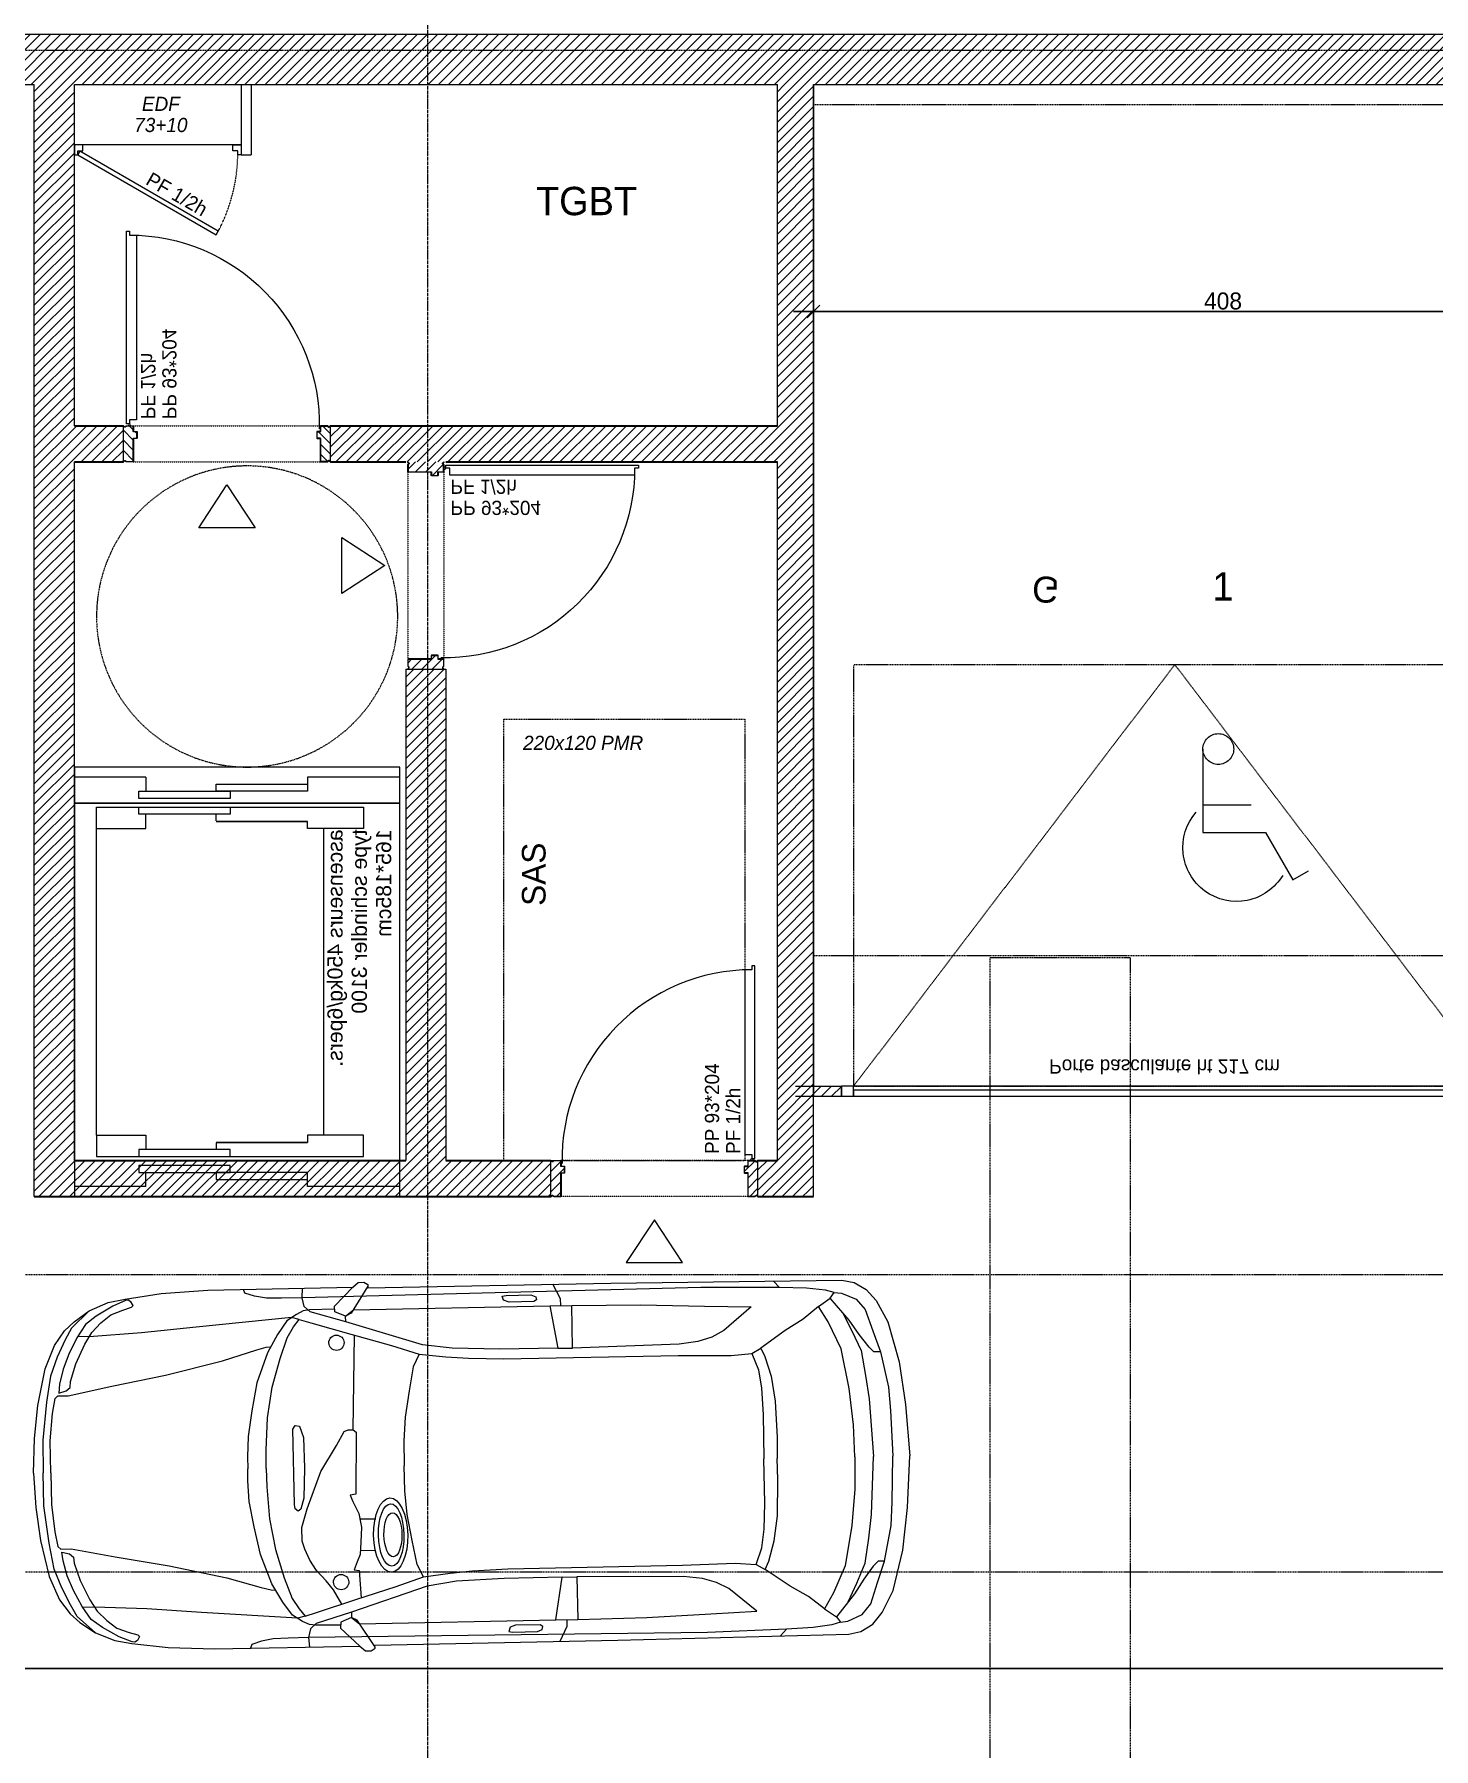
# Model space of a CAD drawing. Header units: millimetres. Extents: x -26249 to 60250, y -21218 to 23336.
# Drawn here: x 13808 to 14505, y -4575 to -3721 of the extents above; entities that cross this region are included whole.
import ezdxf

# ---------------------------------------------------------------- set-up
doc = ezdxf.new("R2010")
doc.units = ezdxf.units.MM
for name, pattern in [('Style de ligne -1', [0.41664, 0.20828, -0.20836]), ('Style de ligne -13', [0.147638, 0.098425, -0.049213]), ('Style de ligne -17', [0.347222, 0.20828, -0.138942]), ('Style de ligne -5', [0.20828, 0.069425, -0.138855]), ('Style de ligne -6', [1.04164, 0.625, -0.20828, 0.06943, -0.13893]), ('VW-01', [0.41656, 0.20828, -0.20828])]:
    doc.linetypes.add(name, pattern=pattern)
doc.layers.add('B BATI-structure', color=1, linetype='VW-01', lineweight=18, true_color=0xff0000)
doc.layers.add('C ANNOTATIONS-axes horizontaux', color=1, linetype='Style de ligne -1', lineweight=13, true_color=0xff0000)
for name, color, linetype, lineweight in [('B GÈnÈral_Hatch', 7, 'Continuous', 5), ('B Général', 7, 'Continuous', 5), ('C ANNOTATIONS-cotation', 7, 'Continuous', 5), ('C ANNOTATIONS-PMR', 7, 'Style de ligne -5', 5), ('C ANNOTATIONS-prestations', 7, 'Continuous', 5)]:
    doc.layers.add(name, color=color, linetype=linetype, lineweight=lineweight)
doc.styles.add('Arial', font='arial.ttf')
doc.styles.add('Eurostile', font='')
doc.styles.add('Eurostile (italic)', font='')
doc.styles.get('Eurostile').set_extended_font_data('Eurostile')
doc.styles.get('Eurostile (italic)').set_extended_font_data('Eurostile', italic=True)
doc.dimstyles.new('100é', dxfattribs={"dimtxt": 20.229601, "dimasz": 6.232178, "dimexe": 10, "dimexo": 25, "dimgap": 1, "dimtad": 1, "dimdec": 1, "dimtxsty": 'Arial', "dimblk": 'VW_SLASH', "dimblk1": 'VW_SLASH', "dimblk2": 'VW_SLASH', "dimcen": 0, "dimdle": 10, "dimazin": 0, "dimtfac": 1, "dimtdec": 1, "dimtix": 1, "dimtmove": 0, "dimatfit": 0, "dimldrblk": 'VW_FILLEDARROW', "dimfxl": 25, "dimfxlon": 1, "dimfrac": 2, "dimtolj": 1, "dimarcsym": 0})
pattern_1 = [(45, (8993.1033, -8630.2194), (2.4253472, -2.6458333), [])]
pattern_2 = [(45, (0, 0), (2.42535, -2.64583), [])]

# ---------------------------------------------------------------- blocks, each defined once
blk = doc.blocks.new('Groupe-1')
at = {"layer": 'B Général', "color": 8, "linetype": 'Continuous', "lineweight": 9, "true_color": 0x808080}
for p, q in [((5186.18, 4285.15), (5183.07, 4288.37)), ((5205.6, 4275.75), (5211.38, 4279.87)), ((5071.7, 4276.01), (5082.6, 4276.23)), ((4973.72, 4214.28), (4974.4, 4261.37)), ((5075.64, 4254.92), (5083.01, 4254.91)), ((4977, 4169.85), (4985.01, 4170)), ((4977.7, 4154.22), (4984.92, 4154.37)), ((5077.87, 4140.79), (5085.24, 4141.09)), ((5208.55, 4125.06), (5214.48, 4121.17)), ((5074.76, 4119.56), (5085.66, 4119.77)), ((5189.51, 4114.91), (5186.53, 4111.57))]:
    blk.add_line(p, q, dxfattribs=at)
at = {"layer": 'B Général', "color": 8, "linetype": 'Continuous', "lineweight": 9, "true_color": 0x808080, "flags": 128}
for points in [[(4814.58, 4192.73), (4815.05, 4209.98), (4816.73, 4226.45), (4820.39, 4244.56), (4824.97, 4256.27), (4830.04, 4263.59), (4834.76, 4268.09), (4842.27, 4273.45), (4851.81, 4277.65), (4860.19, 4279.41), (4878.18, 4282.17), (4901.4, 4283.83), (4973.54, 4285.24), (4976.29, 4287.7), (4979.1, 4287.75), (4981.13, 4286.59), (4981.16, 4284.99), (5102.18, 4287.35), (5217.22, 4288.8), (5223.25, 4287.72), (5229.33, 4284.23), (5234.25, 4278.71), (5240.07, 4268), (5245.67, 4248.07), (5248.9, 4226.88), (5251, 4201.26)], [(5213.33, 4282.71), (5208.97, 4283.83), (5199.49, 4284.77), (5186.18, 4285.15), (5146.89, 4285.18), (4948.3, 4280.01), (4938.04, 4279.81), (4930.67, 4279.83), (4924.71, 4280.84), (4919.87, 4282.34), (4919.19, 4284.18)], [(4970.18, 4268.09), (4952.29, 4273.04), (4949.35, 4275.71), (4948.3, 4280.01), (4948.53, 4284.75)], [(5077.15, 4276.12), (5077.08, 4279.49), (5073.25, 4286.79)], [(4842.27, 4273.45), (4833.46, 4264.94), (4830.36, 4259.11), (4826.37, 4250.37), (4823.02, 4241), (4821.03, 4227.97), (4819.15, 4209.17), (4819.31, 4192.82)], [(4946.91, 4269.24), (4943.12, 4270.13), (4895.51, 4265.35), (4868.3, 4262.57), (4842.37, 4260.62), (4836.54, 4260.67)], [(4964.53, 4274.4), (4951.95, 4273.99), (4948.91, 4273.45), (4945.58, 4271.78), (4940.67, 4268.48), (4936.15, 4261.82), (4931.04, 4252.58), (4925.88, 4237.72), (4923.26, 4223.72), (4921.43, 4211.01), (4921.15, 4200.75), (4921.26, 4194.81)], [(5223.59, 4200.73), (5222.95, 4216.75), (5220.84, 4234.83), (5216.76, 4254.64), (5210.41, 4267.98), (5205.6, 4275.75), (5197.87, 4269.34), (5189, 4263.71), (5176.82, 4254.98), (5178.83, 4250.85), (5181.91, 4240.97), (5183.92, 4228.5), (5184.91, 4210.39), (5184.96, 4199.97)], [(5217.44, 4272.77), (5222.12, 4263.64), (5226.72, 4253.71), (5228.97, 4241.32), (5230.8, 4229.73), (5232.97, 4200.91)], [(4930.4, 4194.99), (4930.38, 4204.13), (4931.19, 4220.19), (4933.46, 4235.46), (4937.35, 4249.81), (4940.83, 4260.14), (4944.1, 4265.5), (4946.91, 4269.24), (4952.71, 4267.59), (4972.55, 4261.89), (4992.87, 4256.19), (5006.58, 4251.97), (5003.66, 4245.66), (5001.64, 4233.75), (4999.66, 4220.56), (4999.08, 4208.84), (4999.17, 4196.34)], [(4823.16, 4192.9), (4822.85, 4208.77), (4824.03, 4222.42), (4825.32, 4229.82), (4826.74, 4231.13), (4831.87, 4231.23), (4853.59, 4235.99), (4880.26, 4241.48), (4908.66, 4248.61), (4925.72, 4254.08), (4930.5, 4255.45), (4932.74, 4255.66)], [(5006.58, 4251.97), (5019.92, 4250.63), (5031.16, 4249.88), (5048.8, 4249.59), (5135.68, 4251.29), (5161.98, 4251.32), (5172.39, 4252.32), (5176.82, 4254.98)], [(5236.36, 4253.09), (5240.31, 4235.53), (5241.34, 4223.93), (5242.58, 4201.1)], [(5172.39, 4252.32), (5175.59, 4244.21), (5177.06, 4234.94), (5177.95, 4221.97), (5178.38, 4199.84)], [(4968.12, 4127.48), (4964.06, 4134.51), (4960.36, 4139.05), (4955.45, 4144.17), (4952.14, 4149.31), (4949.63, 4154.88), (4948.35, 4158.86), (4948.21, 4165.67), (4950.84, 4174.95), (4957.69, 4193.52), (4965.45, 4206.5), (4969.33, 4213.39), (4971.32, 4214.24), (4973.72, 4214.28), (4975.35, 4213.11), (4975.15, 4182.24), (4972.35, 4181.78), (4973.62, 4178.6), (4976.54, 4172.64), (4977.88, 4165.85), (4977.62, 4158.23), (4977.34, 4152.21), (4975.81, 4148.57), (4974.28, 4144.54), (4976.7, 4144.18), (4977.68, 4130.62)], [(4814.58, 4192.73), (4815.72, 4175.51), (4818.05, 4159.12), (4822.41, 4141.16), (4827.44, 4129.64), (4832.79, 4122.53), (4837.69, 4118.21), (4845.41, 4113.15), (4855.1, 4109.33), (4863.55, 4107.89), (4881.63, 4105.84), (4904.9, 4105.09), (4977.03, 4106.5), (4979.88, 4104.15), (4982.69, 4104.21), (4984.67, 4105.45), (4984.64, 4107.05), (5105.66, 4109.42), (5220.66, 4112.47), (5226.65, 4113.79), (5232.59, 4117.52), (5237.29, 4123.22), (5242.69, 4134.15), (5247.51, 4154.29), (5249.9, 4175.58), (5251, 4201.26)], [(4967.61, 4116.98), (4955.02, 4116.9), (4951.96, 4117.32), (4948.57, 4118.86), (4943.53, 4121.97), (4938.76, 4128.45), (4933.29, 4137.48), (4927.55, 4152.12), (4924.39, 4166.01), (4922.06, 4178.63), (4921.38, 4188.88), (4921.26, 4194.81)], [(4930.4, 4194.99), (4930.74, 4185.86), (4932.17, 4169.85), (4935.04, 4154.67), (4939.48, 4140.49), (4943.37, 4130.3), (4946.84, 4125.08), (4949.8, 4121.45), (4955.54, 4123.32), (4975.13, 4129.8), (4995.21, 4136.29), (5008.75, 4141.04), (5005.58, 4147.23), (5003.11, 4159.05), (5000.6, 4172.15), (4999.57, 4183.84), (4999.17, 4196.34)], [(5174.44, 4147.17), (5177.33, 4155.4), (5178.43, 4164.73), (5178.82, 4177.72), (5178.38, 4199.84)], [(5223.59, 4200.73), (5223.58, 4184.69), (5222.17, 4166.54), (5218.87, 4146.59), (5213.05, 4133.01), (5208.55, 4125.06), (5200.57, 4131.16), (5191.49, 4136.44), (5178.98, 4144.69), (5180.82, 4148.9), (5183.51, 4158.89), (5185.03, 4171.43), (5185.32, 4189.56), (5184.96, 4199.97)], [(5220.26, 4128.5), (5224.58, 4137.81), (5228.79, 4147.91), (5230.55, 4160.37), (5231.93, 4172.03), (5232.97, 4200.91)], [(5238.39, 4148.9), (5241.66, 4166.6), (5242.23, 4178.24), (5242.58, 4201.1)], [(4845.41, 4113.15), (4836.27, 4121.31), (4832.95, 4127.02), (4828.61, 4135.59), (4824.9, 4144.82), (4822.4, 4157.76), (4819.79, 4176.47), (4819.31, 4192.82)], [(4823.16, 4192.9), (4823.47, 4177.03), (4825.18, 4163.43), (4826.77, 4156.08), (4828.23, 4154.83), (4833.36, 4154.93), (4855.25, 4151.03), (4882.12, 4146.58), (4910.78, 4140.57), (4928.03, 4135.77), (4932.86, 4134.59), (4935.11, 4134.47)], [(5008.75, 4141.04), (5022.02, 4142.9), (5033.23, 4144.09), (5050.85, 4145.07), (5137.73, 4146.77), (5164.01, 4147.77), (5174.44, 4147.17), (5178.98, 4144.69)], [(4949.8, 4121.45), (4946.05, 4120.41), (4898.29, 4123.33), (4870.99, 4125.04), (4845, 4125.97), (4839.18, 4125.7)], [(5216.54, 4118.4), (5212.23, 4117.12), (5202.8, 4115.81), (5189.51, 4114.91), (5150.25, 4113.34), (4951.61, 4110.74), (4941.35, 4110.54), (4933.98, 4110.23), (4928.07, 4108.99), (4923.3, 4107.3), (4922.69, 4105.44)], [(4973.01, 4123.5), (4955.32, 4117.87), (4952.49, 4115.08), (4951.61, 4110.74), (4952.03, 4106.01)], [(5080.21, 4119.67), (5080.27, 4116.3), (5076.73, 4108.85)]]:
    blk.add_lwpolyline(points, dxfattribs=at)
for points in [[(4964.64, 4272.96), (4964.42, 4275.84), (4973.54, 4285.24), (4976.29, 4287.7), (4979.1, 4287.75), (4981.13, 4286.59), (4981.14, 4285.79), (4972.83, 4272.32), (4969.97, 4270.82)], [(4827.19, 4232.58), (4830.86, 4233.62), (4832.75, 4235.42), (4833.02, 4238.31), (4835.73, 4247.18), (4840.19, 4256.89), (4843.6, 4262.73), (4848.16, 4267.47), (4853.05, 4271.58), (4859.1, 4273.94), (4863.4, 4275.31), (4864.19, 4276.12), (4863.03, 4278.03), (4861.73, 4278.8), (4860.45, 4278.62), (4854.09, 4275.93), (4845.85, 4270.95), (4840.48, 4266.68), (4836.12, 4260.02), (4832.11, 4251.92), (4829.37, 4244.49), (4827.59, 4236.92)], [(5049.95, 4281.2), (5062.29, 4281.44), (5064.71, 4280.53), (5065.06, 4279.09), (5063.8, 4278.1), (5051.46, 4277.86), (5048.71, 4278.77), (5048.03, 4280.84)], [(5236.36, 4253.09), (5233.15, 4253.03), (5230.7, 4255.39), (5225.76, 4261.71), (5220.81, 4268.83), (5211.38, 4279.87), (5213.33, 4282.71), (5216.94, 4282.38), (5224.22, 4279.32), (5228.73, 4274.19), (5232.54, 4263.64)], [(5071.7, 4276.01), (5075.64, 4254.92), (5046.78, 4254.36), (5023.04, 4254.86), (5008.25, 4256.65), (4970.18, 4268.09), (4969.97, 4270.82), (4973.93, 4274.1)], [(5171.93, 4275.57), (5158.37, 4263.76), (5152.34, 4260.43), (5145.49, 4258.21), (5136.06, 4256.91), (5083.01, 4254.91), (5082.6, 4276.23), (5116.91, 4276.58), (5148.83, 4275.92)], [(4944.54, 4176.99), (4943.81, 4214.66), (4944.89, 4216.44), (4946.98, 4216.16), (4949.02, 4210.43), (4949.48, 4195.21), (4949.13, 4180.29), (4947.79, 4174.81), (4946.37, 4173.66), (4944.9, 4174.91)], [(4828.74, 4153.4), (4832.45, 4152.51), (4834.41, 4150.78), (4834.78, 4147.9), (4837.84, 4139.14), (4842.68, 4129.61), (4846.32, 4123.91), (4851.06, 4119.35), (4856.11, 4115.44), (4862.24, 4113.32), (4866.59, 4112.12), (4867.41, 4111.34), (4866.33, 4109.39), (4865.06, 4108.56), (4863.77, 4108.7), (4857.31, 4111.14), (4848.88, 4115.78), (4843.35, 4119.85), (4838.73, 4126.33), (4834.41, 4134.26), (4831.38, 4141.58), (4829.31, 4149.08)], [(5238.39, 4148.9), (5235.19, 4148.84), (5232.83, 4146.39), (5228.15, 4139.88), (5223.48, 4132.57), (5214.48, 4121.17), (5216.54, 4118.4), (5220.14, 4118.88), (5227.29, 4122.22), (5231.6, 4127.52), (5234.99, 4138.21)], [(5074.76, 4119.56), (5077.87, 4140.79), (5049.02, 4140.22), (5025.31, 4138.8), (5010.6, 4136.43), (4973.01, 4123.5), (4972.9, 4120.78), (4976.99, 4117.65)], [(5174.9, 4123.92), (5160.89, 4135.2), (5154.73, 4138.28), (5147.8, 4140.23), (5138.32, 4141.17), (5085.24, 4141.09), (5085.66, 4119.77), (5119.96, 4120.77), (5151.83, 4122.67)], [(4967.66, 4118.43), (4967.55, 4115.54), (4977.03, 4106.5), (4979.88, 4104.15), (4982.69, 4104.21), (4984.67, 4105.45), (4984.65, 4106.25), (4975.82, 4119.39), (4972.9, 4120.78)], [(5053.23, 4113.53), (5065.57, 4113.77), (5067.96, 4114.78), (5068.25, 4116.23), (5066.95, 4117.16), (5054.6, 4116.92), (5051.9, 4115.91), (5051.3, 4113.81)]]:
    blk.add_lwpolyline(points, close=True, dxfattribs=at)
at = {"layer": 'B Général', "color": 8, "linetype": 'Continuous', "lineweight": 9, "true_color": 0x808080}
for centre, major_axis, ratio in [((4965.46, 4257.62), (3.81, 0.07), 1), ((4992.47, 4161.81), (-0.36, 18.51), 0.458873), ((4992.71, 4161.89), (-0.3, 15.55), 0.407215), ((4993.59, 4161.99), (-0.21, 10.98), 0.408756), ((4967.79, 4138.4), (3.81, 0.07), 1)]:
    blk.add_ellipse(centre, major_axis=major_axis, ratio=ratio, dxfattribs=at)
blk = doc.blocks.new('Ascenseur 162.185')
at = {"layer": 'B Général', "color": 7}
for p, q in [((35.5, -5), (0, -5)), ((35.5, -5), (35.5, -12.06)), ((70.5, -12.06), (70.5, -8.53)), ((70.5, -8.53), (116, -8.53)), ((116, -5), (116, -8.53)), ((161.98, -5), (116, -5)), ((116, -8.53), (116, -12.06)), ((32, -15.58), (32, -12.06)), ((32, -12.06), (77.5, -12.06)), ((77.5, -15.58), (32, -15.58)), ((116, -12.06), (70.5, -12.06)), ((77.5, -12.06), (77.5, -15.58)), ((11, -20), (144, -20)), ((11, -30.58), (11, -20)), ((32, -23.53), (32, -20)), ((32, -20), (77.5, -20)), ((77.5, -23.53), (32, -23.53)), ((35.5, -30.58), (35.5, -23.53)), ((70.5, -26.81), (70.5, -23.53)), ((77.5, -20), (77.5, -23.53)), ((144, -20), (144, -30.58)), ((11, -30.58), (35.5, -30.58)), ((70.5, -27.06), (116, -27.06)), ((116, -30.58), (116, -27.06)), ((144, -30.58), (116, -30.58)), ((11, -183.42), (35.5, -183.42)), ((11, -183.42), (11, -194)), ((35.5, -183.42), (35.5, -190.47)), ((70.5, -186.94), (116, -186.94)), ((70.5, -187.19), (70.5, -190.47)), ((144, -183.42), (116, -183.42)), ((116, -183.42), (116, -186.94)), ((144, -194), (144, -183.42)), ((11, -194), (144, -194)), ((77.5, -190.47), (32, -190.47)), ((32, -190.47), (32, -194)), ((32, -194), (77.5, -194)), ((77.5, -194), (77.5, -190.47)), ((77.5, -198.42), (32, -198.42)), ((32, -198.42), (32, -201.94)), ((32, -201.94), (77.5, -201.94)), ((35.5, -209), (35.5, -201.94)), ((116, -201.94), (70.5, -201.94)), ((70.5, -201.94), (70.5, -205.47)), ((77.5, -201.94), (77.5, -198.42)), ((116, -205.47), (116, -201.94)), ((35.5, -209), (0, -209)), ((70.5, -205.47), (116, -205.47)), ((116, -209), (116, -205.47)), ((162, -209), (116, -209))]:
    blk.add_line(p, q, dxfattribs=at)
at = {"layer": 'B Général', "color": 7, "linetype": 'Continuous', "lineweight": 5}
for p, q in [((11, -30.58), (11, -183.42)), ((124, -183.42), (124, -30.58))]:
    blk.add_line(p, q, dxfattribs=at)
at = {"layer": 'B Général', "color": 7, "linetype": 'Style de ligne -17', "flags": 128}
for points in [[(0, 0), (162, 0), (162, -18), (0, -18)], [(0, -18), (162, -18), (162, -196), (0, -196)], [(0, -196), (162, -196), (162, -214), (0, -214)]]:
    blk.add_lwpolyline(points, close=True, dxfattribs=at)
at = {"layer": 'B Général', "color": 7, "flags": 128}
for points in [[(116, -12.06), (70.5, -12.06), (70.5, -8.53), (116, -8.53), (116, -12.06)], [(77.5, -15.58), (32, -15.58), (32, -12.06), (77.5, -12.06), (77.5, -15.58)], [(77.5, -23.53), (32, -23.53), (32, -20), (77.5, -20), (77.5, -23.53)], [(116, -27.06), (70.5, -27.06), (70.5, -27.06), (116, -27.06), (116, -27.06)], [(116, -186.94), (70.5, -186.94), (70.5, -186.94), (116, -186.94), (116, -186.94)], [(77.5, -190.47), (32, -190.47), (32, -194), (77.5, -194), (77.5, -190.47)], [(77.5, -198.42), (32, -198.42), (32, -201.94), (77.5, -201.94), (77.5, -198.42)], [(116, -201.94), (70.5, -201.94), (70.5, -205.47), (116, -205.47), (116, -201.94)]]:
    blk.add_lwpolyline(points, dxfattribs=at)
at = {"layer": 'B Général', "color": 154, "linetype": 'VW-01', "true_color": 0x0053a6}
blk.add_circle((86, -289), 75, dxfattribs=at)
at = {"layer": 'C ANNOTATIONS-prestations', "color": 7, "insert": (125.95, -182.94), "char_height": 7.5758, "attachment_point": 1, "rotation": 90, "line_spacing_factor": 0.959385, "style": 'Arial'}
blk.add_mtext('ascenseurs 450kg/6pers.\\Ptype schindler 3100\\P165*185cm', dxfattribs=at)
blk = doc.blocks.new('PP 93_204 PF1_2h mur20')
at = {"layer": 'B GÈnÈral_Hatch', "linetype": 'Continuous', "lineweight": 5}
h = blk.add_hatch(dxfattribs=at)
h.set_pattern_fill('50_BETON', style=0, pattern_type=2)
h.set_pattern_definition(pattern_2)
edge = h.paths.add_edge_path()
edge.add_line((-51.6, -8.95), (-50.94, -8.37))
edge.add_line((-50.94, -8.37), (-50.93, -8.36))
edge.add_arc((-50.79, -8.52), 0.2, 48.99091, 131.00909, ccw=False)
edge.add_line((-50.66, -8.36), (-50.65, -8.37))
edge.add_line((-50.65, -8.37), (-50.1, -8.86))
edge.add_line((-50.1, -8.86), (-50.1, -8.86))
edge.add_arc((-50.06, -8.82), 0.05, 228.99091, 270)
edge.add_line((-50.06, -8.87), (-50.06, -8.87))
edge.add_line((-50.06, -8.87), (-46.7, -8.87))
edge.add_line((-46.7, -8.87), (-46.69, -8.87))
edge.add_arc((-46.69, -8.83), 0.0435, 270, 360)
edge.add_line((-46.65, -8.83), (-46.65, 2.7))
edge.add_arc((-46.48, 2.7), 0.174, 90, 180, ccw=False)
edge.add_line((-46.48, 2.87), (-46.45, 2.87))
edge.add_line((-46.45, 2.87), (-44.9, 2.87))
edge.add_line((-44.9, 2.87), (-44.89, 2.87))
edge.add_arc((-44.89, 2.91), 0.0435, 270, 360)
edge.add_line((-44.85, 2.91), (-44.85, 5.96))
edge.add_arc((-44.89, 5.96), 0.0435, 0, 90)
edge.add_line((-44.89, 6), (-44.9, 6))
edge.add_line((-44.9, 6), (-46.45, 6))
edge.add_line((-46.45, 6), (-46.48, 6))
edge.add_arc((-46.48, 6.17), 0.174, 180, 270, ccw=False)
edge.add_line((-46.65, 6.17), (-46.65, 8.83))
edge.add_arc((-46.69, 8.83), 0.0435, 0, 90)
edge.add_line((-46.69, 8.87), (-46.7, 8.87))
edge.add_line((-46.7, 8.87), (-50.06, 8.87))
edge.add_line((-50.06, 8.87), (-50.06, 8.87))
edge.add_arc((-50.06, 8.82), 0.05, 90, 131.00909)
edge.add_line((-50.1, 8.86), (-50.1, 8.86))
edge.add_line((-50.1, 8.86), (-50.65, 8.37))
edge.add_line((-50.65, 8.37), (-50.66, 8.37))
edge.add_arc((-50.79, 8.52), 0.2, 233.09668, 311.00909, ccw=False)
edge.add_line((-50.91, 8.36), (-50.92, 8.36))
edge.add_line((-50.92, 8.36), (-51.44, 8.81))
edge.add_line((-51.44, 8.81), (-51.44, 8.81))
edge.add_line((-51.44, 8.81), (-51.6, 8.95))
edge.add_line((-51.6, 8.95), (-51.6, -8.95))
h = blk.add_hatch(dxfattribs=at)
h.set_pattern_fill('50_BETON', style=0, pattern_type=2)
h.set_pattern_definition(pattern_2)
edge = h.paths.add_edge_path()
edge.add_line((51.6, -8.95), (50.94, -8.37))
edge.add_line((50.94, -8.37), (50.93, -8.36))
edge.add_arc((50.79, -8.52), 0.2, 48.99091, 131.00909)
edge.add_line((50.66, -8.36), (50.65, -8.37))
edge.add_line((50.65, -8.37), (50.1, -8.86))
edge.add_line((50.1, -8.86), (50.1, -8.86))
edge.add_arc((50.06, -8.82), 0.05, 270, 311.00909, ccw=False)
edge.add_line((50.06, -8.87), (50.06, -8.87))
edge.add_line((50.06, -8.87), (46.7, -8.87))
edge.add_line((46.7, -8.87), (46.69, -8.87))
edge.add_arc((46.69, -8.83), 0.0435, 180, 270, ccw=False)
edge.add_line((46.65, -8.83), (46.65, 2.7))
edge.add_arc((46.48, 2.7), 0.174, 0, 90)
edge.add_line((46.48, 2.87), (46.45, 2.87))
edge.add_line((46.45, 2.87), (44.9, 2.87))
edge.add_line((44.9, 2.87), (44.89, 2.87))
edge.add_arc((44.89, 2.91), 0.0435, 180, 270, ccw=False)
edge.add_line((44.85, 2.91), (44.85, 5.96))
edge.add_arc((44.89, 5.96), 0.0435, 90, 180, ccw=False)
edge.add_line((44.89, 6), (44.9, 6))
edge.add_line((44.9, 6), (46.45, 6))
edge.add_line((46.45, 6), (46.48, 6))
edge.add_arc((46.48, 6.17), 0.174, 270, 360)
edge.add_line((46.65, 6.17), (46.65, 8.83))
edge.add_arc((46.69, 8.83), 0.0435, 90, 180, ccw=False)
edge.add_line((46.69, 8.87), (46.7, 8.87))
edge.add_line((46.7, 8.87), (50.06, 8.87))
edge.add_line((50.06, 8.87), (50.06, 8.87))
edge.add_arc((50.06, 8.82), 0.05, 48.99091, 90, ccw=False)
edge.add_line((50.1, 8.86), (50.1, 8.86))
edge.add_line((50.1, 8.86), (50.65, 8.37))
edge.add_line((50.65, 8.37), (50.66, 8.37))
edge.add_arc((50.79, 8.52), 0.2, 228.99091, 306.90332)
edge.add_line((50.91, 8.36), (50.92, 8.36))
edge.add_line((50.92, 8.36), (51.44, 8.81))
edge.add_line((51.44, 8.81), (51.44, 8.81))
edge.add_line((51.44, 8.81), (51.6, 8.95))
edge.add_line((51.6, 8.95), (51.6, -8.95))
at = {"layer": 'B Général', "linetype": 'Style de ligne -13', "lineweight": 5}
for p, q in [((46.7, 9), (-46.7, 9)), ((46.7, -9), (-46.7, -9))]:
    blk.add_line(p, q, dxfattribs=at)
at = {"layer": 'B Général', "color": 7, "linetype": 'Continuous', "lineweight": 5, "flags": 128}
blk.add_lwpolyline([(45, 12), (48.5, 12), (48.5, 10), (50, 10), (50.01, 106), (48.51, 106), (48.51, 104), (45.01, 104)], close=True, dxfattribs=at)
at = {"layer": 'B Général', "linetype": 'Continuous', "lineweight": 5, "flags": 128}
for points in [[(-46.5, 8.83), (-46.5, 6.17, 0.414214), (-46.46, 6.13), (-46.45, 6.13), (-44.9, 6.13), (-44.87, 6.13, -0.414214), (-44.7, 5.96), (-44.7, 2.91, -0.414214), (-44.87, 2.74), (-44.9, 2.74), (-46.45, 2.74), (-46.46, 2.74, 0.414214), (-46.5, 2.7), (-46.5, -8.83, -0.414214), (-46.67, -9), (-46.7, -9), (-50.06, -9), (-50.07, -9, -0.18087), (-50.2, -8.95), (-50.2, -8.95), (-50.76, -8.47), (-50.76, -8.46, 0.373975), (-50.83, -8.46), (-50.83, -8.47), (-51.49, -9.04), (-51.6, -8.95), (-50.94, -8.37), (-50.93, -8.36, -0.373975), (-50.66, -8.36), (-50.65, -8.37), (-50.1, -8.86), (-50.1, -8.86, 0.18087), (-50.06, -8.87), (-50.06, -8.87), (-46.7, -8.87), (-46.69, -8.87, 0.414214), (-46.65, -8.83), (-46.65, 2.7, -0.414214), (-46.48, 2.87), (-46.45, 2.87), (-44.9, 2.87), (-44.89, 2.87, 0.414214), (-44.85, 2.91), (-44.85, 5.96, 0.414214), (-44.89, 6), (-44.9, 6), (-46.45, 6), (-46.48, 6, -0.414214), (-46.65, 6.17), (-46.65, 8.83, 0.414214), (-46.69, 8.87), (-46.7, 8.87), (-50.06, 8.87), (-50.06, 8.87, 0.18087), (-50.1, 8.86), (-50.1, 8.86), (-50.65, 8.37), (-50.66, 8.37, -0.353689), (-50.91, 8.36), (-50.92, 8.36), (-51.44, 8.81), (-51.44, 8.81), (-51.6, 8.95), (-51.49, 9.04), (-50.88, 8.51, 0.385556), (-50.77, 8.46), (-50.76, 8.47), (-50.2, 8.95), (-50.2, 8.95, -0.18087), (-50.07, 9), (-50.06, 9), (-46.7, 9), (-46.67, 9, -0.414214)], [(46.5, 8.83), (46.5, 6.17, -0.414214), (46.46, 6.13), (46.45, 6.13), (44.9, 6.13), (44.87, 6.13, 0.414214), (44.7, 5.96), (44.7, 2.91, 0.414214), (44.87, 2.74), (44.9, 2.74), (46.45, 2.74), (46.46, 2.74, -0.414214), (46.5, 2.7), (46.5, -8.83, 0.414214), (46.67, -9), (46.7, -9), (50.06, -9), (50.07, -9, 0.18087), (50.2, -8.95), (50.2, -8.95), (50.76, -8.47), (50.76, -8.46, -0.373975), (50.83, -8.46), (50.83, -8.47), (51.49, -9.04), (51.6, -8.95), (50.94, -8.37), (50.93, -8.36, 0.373975), (50.66, -8.36), (50.65, -8.37), (50.1, -8.86), (50.1, -8.86, -0.18087), (50.06, -8.87), (50.06, -8.87), (46.7, -8.87), (46.69, -8.87, -0.414214), (46.65, -8.83), (46.65, 2.7, 0.414214), (46.48, 2.87), (46.45, 2.87), (44.9, 2.87), (44.89, 2.87, -0.414214), (44.85, 2.91), (44.85, 5.96, -0.414214), (44.89, 6), (44.9, 6), (46.45, 6), (46.48, 6, 0.414214), (46.65, 6.17), (46.65, 8.83, -0.414214), (46.69, 8.87), (46.7, 8.87), (50.06, 8.87), (50.06, 8.87, -0.18087), (50.1, 8.86), (50.1, 8.86), (50.65, 8.37), (50.66, 8.37, 0.353689), (50.91, 8.36), (50.92, 8.36), (51.44, 8.81), (51.44, 8.81), (51.6, 8.95), (51.49, 9.04), (50.88, 8.51, -0.385556), (50.77, 8.46), (50.76, 8.47), (50.2, 8.95), (50.2, 8.95, 0.18087), (50.07, 9), (50.06, 9), (46.7, 9), (46.67, 9, 0.414214)]]:
    blk.add_lwpolyline(points, format="xyb", close=True, dxfattribs=at)
at = {"layer": 'B Général', "color": 250, "linetype": 'Continuous', "lineweight": 5, "true_color": 0x444444, "flags": 128}
blk.add_lwpolyline([(0, -20.5), (-14, -41.85), (14, -41.85)], close=True, dxfattribs=at)
at = {"layer": 'B Général', "linetype": 'Continuous', "lineweight": 5}
blk.add_circle((48.5, 9.5), 0.5, dxfattribs=at)
at = {"layer": 'B Général', "color": 7, "linetype": 'Continuous', "lineweight": 5}
blk.add_arc((48.5, 9.5), 94.5, 90, 181.23226, dxfattribs=at)
at = {"layer": 'C ANNOTATIONS-prestations', "insert": (25.17, 12.23), "char_height": 7.059, "attachment_point": 1, "rotation": 90, "line_spacing_factor": 0.894142, "style": 'Eurostile'}
blk.add_mtext('PP 93*204\\PPF 1/2h\\P', dxfattribs=at)
blk = doc.blocks.new('Parking Spaces-7')
at = {"layer": 'B Général', "color": 7, "linetype": 'Continuous', "lineweight": 5}
for p, q in [((0, 0), (0, 500)), ((408, 0), (408, 500)), ((0, 0), (408, 0))]:
    blk.add_line(p, q, dxfattribs=at)
at = {"layer": 'B Général', "color": 7, "extrusion": (0, 0, -1), "insert": (204, 250), "char_height": 14.12, "attachment_point": 5, "text_direction": (1, 0, 0), "line_spacing_factor": 0.894142, "style": 'Eurostile'}
blk.add_mtext('1', dxfattribs=at)
blk = doc.blocks.new('Hand.')
at = {"layer": 'B Général', "color": 7, "linetype": 'Continuous', "lineweight": 5}
for p, q in [((-21.33, 34.11), (-21.33, -7.4)), ((-21.33, 6.28), (2.65, 6.28)), ((-21.33, -7.4), (9.86, -7.4)), ((9.86, -7.4), (23.54, -31.09)), ((23.54, -31.09), (31.32, -26.6))]:
    blk.add_line(p, q, dxfattribs=at)
at = {"layer": 'B Général', "color": 7, "linetype": 'Continuous', "lineweight": 5, "flags": 128}
blk.add_lwpolyline([(-13.66, 26.44, -0.414214), (-21.33, 34.11, -0.414214), (-13.66, 41.78, -0.414214), (-5.99, 34.11, -0.414214)], format="xyb", close=True, dxfattribs=at)
blk.add_lwpolyline([(18.44, -28.82), (18.44, -28.82, -0.440622), (-20.36, -36.6), (-20.36, -36.6, -0.440622), (-24.65, 2.74)], format="xyb", dxfattribs=at)
blk = doc.blocks.new('VW_SLASH')
at = {"color": 0, "linetype": 'ByBlock', "lineweight": -2}
blk.add_line((1.6, 0), (-1, 0), dxfattribs=at)
at = {"color": 0, "linetype": 'Continuous', "lineweight": 20, "flags": 128}
blk.add_lwpolyline([(0.5, 0.5), (-0.5, -0.5)], dxfattribs=at)
blk = doc.blocks.new('*D625')
at = {"layer": 'C ANNOTATIONS-cotation', "color": 0, "linetype": 'Continuous', "lineweight": -2, "transparency": 16777216}
for p, q in [((13638.02, -4534.91), (14865.87, -4534.91)), ((16125.56, -4534.91), (14897.72, -4534.91))]:
    blk.add_line(p, q, dxfattribs=at)
at = {"layer": 'Defpoints', "color": 0, "linetype": 'Continuous', "transparency": 16777216}
for p in [(13631.79, -4534.91), (16131.79, -4534.91), (16131.79, -4534.91)]:
    blk.add_point(p, dxfattribs=at)
at = {"layer": 'C ANNOTATIONS-cotation', "color": 0, "linetype": 'Continuous', "lineweight": -2, "transparency": 16777216, "xscale": 6.232177734375, "yscale": 6.232177734375, "zscale": 6.232177734375, "rotation": 180}
blk.add_blockref('VW_SLASH', (13631.79, -4534.91), dxfattribs=at)
at = {"layer": 'C ANNOTATIONS-cotation', "color": 0, "linetype": 'Continuous', "lineweight": -2, "transparency": 16777216, "xscale": 6.232177734375, "yscale": 6.232177734375, "zscale": 6.232177734375}
blk.add_blockref('VW_SLASH', (16131.79, -4534.91), dxfattribs=at)
at = {"layer": 'C ANNOTATIONS-cotation', "color": 0, "linetype": 'Continuous', "lineweight": 5, "transparency": 16777216, "insert": (14881.79, -4534.91), "char_height": 8.471, "attachment_point": 5, "style": 'Eurostile'}
blk.add_mtext('\\A1;2500', dxfattribs=at)
blk = doc.blocks.new('VW_FILLEDARROW')
at = {"linetype": 'Continuous', "lineweight": 0}
blk.add_hatch(color=0, dxfattribs=at).paths.add_polyline_path([(-1.6, 0.43), (0, 0), (-1.6, -0.43)])
at = {"color": 0, "linetype": 'Continuous', "lineweight": 5, "flags": 128}
blk.add_lwpolyline([(-1.6, 0.43), (0, 0), (-1.6, -0.43)], close=True, dxfattribs=at)
blk = doc.blocks.new('*D627')
at = {"layer": 'C ANNOTATIONS-cotation', "color": 0, "linetype": 'Continuous', "lineweight": -2, "transparency": 16777216}
blk.add_line((14597.84, -3858.95), (14202.38, -3858.95), dxfattribs=at)
at = {"layer": 'Defpoints', "color": 0, "linetype": 'Continuous', "transparency": 16777216}
for p in [(14196.14, -3827.22), (14604.07, -3827.22), (14196.14, -3858.95)]:
    blk.add_point(p, dxfattribs=at)
at = {"layer": 'C ANNOTATIONS-cotation', "color": 0, "linetype": 'Continuous', "lineweight": -2, "transparency": 16777216, "xscale": 6.232177734375, "yscale": 6.232177734375, "zscale": 6.232177734375, "rotation": 180}
blk.add_blockref('VW_SLASH', (14196.14, -3858.95), dxfattribs=at)
at = {"layer": 'C ANNOTATIONS-cotation', "color": 0, "linetype": 'Continuous', "lineweight": -2, "transparency": 16777216, "xscale": 6.232177734375, "yscale": 6.232177734375, "zscale": 6.232177734375}
blk.add_blockref('VW_SLASH', (14604.07, -3858.95), dxfattribs=at)
at = {"layer": 'C ANNOTATIONS-cotation', "color": 0, "linetype": 'Continuous', "lineweight": 5, "transparency": 16777216, "insert": (14400.11, -3853.72), "char_height": 8.471, "attachment_point": 5, "style": 'Eurostile'}
blk.add_mtext('\\A1;408', dxfattribs=at)
blk = doc.blocks.new('Porte basculante ht200.320')
at = {"layer": 'B Général', "color": 7, "linetype": 'Style de ligne -1', "lineweight": 5}
for p, q in [((-160, -2.5), (0, -212.5)), ((0, -212.5), (160, -2.5))]:
    blk.add_line(p, q, dxfattribs=at)
at = {"layer": 'B Général', "color": 7, "linetype": 'Continuous', "lineweight": 5, "flags": 128}
for points in [[(-166, 2.5), (166, 2.5), (166, -2.5), (-166, -2.5)], [(-160, 2.5), (160, 2.5), (160, -0.5), (-160, -0.5)]]:
    blk.add_lwpolyline(points, close=True, dxfattribs=at)
at = {"layer": 'B Général', "flags": 128}
for points in [[(-166, 2.5), (-160, 2.5), (-160, -2.5), (-166, -2.5)], [(160, 2.5), (166, 2.5), (166, -2.5), (160, -2.5)]]:
    blk.add_lwpolyline(points, close=True, dxfattribs=at)
at = {"layer": 'B Général', "color": 7, "linetype": 'Style de ligne -1', "lineweight": 5, "flags": 128}
blk.add_lwpolyline([(-160, -2.5), (160, -2.5), (160, -212.5), (-160, -212.5)], close=True, dxfattribs=at)
at = {"layer": 'B Général', "insert": (-71, -243.42), "char_height": 12.94, "attachment_point": 1, "line_spacing_factor": 0.894142, "style": 'Eurostile'}
blk.add_mtext('G', dxfattribs=at)
at = {"layer": 'C ANNOTATIONS-prestations', "insert": (-62.58, -8.82), "char_height": 7.059, "attachment_point": 1, "line_spacing_factor": 0.894142, "style": 'Eurostile'}
blk.add_mtext('Porte basculante ht 217 cm', dxfattribs=at)
blk = doc.blocks.new('Rectangle 220.120 PMR')
at = {"layer": 'B Général', "color": 154, "linetype": 'VW-01', "true_color": 0x0053a6, "flags": 128}
blk.add_lwpolyline([(-60, 110), (60, 110), (60, -110), (-60, -110)], close=True, dxfattribs=at)
at = {"layer": 'B Général', "color": 154, "true_color": 0x0053a6, "insert": (-20.59, 98.12), "char_height": 7.059, "attachment_point": 5, "line_spacing_factor": 0.894142, "style": 'Eurostile (italic)'}
blk.add_mtext('220x120 PMR', dxfattribs=at)
blk = doc.blocks.new('Groupe-15-1')
at = {"layer": 'B Général', "color": 7, "linetype": 'Continuous', "lineweight": 13}
for p, q in [((4917.96, 4884.39), (4917.96, 4849.39)), ((4922.96, 4884.39), (4922.96, 4849.39))]:
    blk.add_line(p, q, dxfattribs=at)
at = {"layer": 'B Général', "color": 7, "linetype": 'Continuous', "lineweight": 5}
for p, q in [((4917.96, 4884.39), (4917.96, 4849.39)), ((4917.96, 4884.39), (4922.96, 4884.39)), ((4922.96, 4884.39), (4922.96, 4849.39)), ((4917.96, 4849.39), (4922.96, 4849.39))]:
    blk.add_line(p, q, dxfattribs=at)
at = {"layer": 'B Général', "flags": 128}
for points in [[(4834.96, 4884.39), (4917.96, 4884.39), (4917.96, 4854.39), (4834.96, 4854.39)], [(4834.96, 4849.39), (4836.63, 4849.39), (4836.63, 4851.39), (4839.1, 4851.39), (4839.1, 4854.39), (4834.96, 4854.39), (4834.96, 4854.39), (4834.96, 4854.39), (4834.96, 4850.1), (4834.96, 4850.1)], [(4836.63, 4849.39), (4905.62, 4809.56), (4906.62, 4811.29), (4837.63, 4851.12)], [(4917.96, 4849.39), (4916.3, 4849.39), (4916.3, 4851.39), (4913.83, 4851.39), (4913.83, 4854.39), (4917.96, 4854.39), (4917.96, 4854.39), (4917.96, 4854.39), (4917.96, 4850.1), (4917.96, 4850.1)]]:
    blk.add_lwpolyline(points, close=True, dxfattribs=at)
at = {"layer": 'B Général', "color": 7, "linetype": 'Style de ligne -13', "lineweight": 5}
blk.add_arc((4832.36, 4850.53), 83.95, 330.78152, 359.21848, dxfattribs=at)
at = {"layer": 'B Général', "color": 7, "insert": (4878, 4869.43), "char_height": 7.059, "attachment_point": 5, "line_spacing_factor": 0.894142, "style": 'Eurostile (italic)'}
blk.add_mtext('EDF\\P73+10', dxfattribs=at)
at = {"layer": 'B Général', "insert": (4873.46, 4841.07), "char_height": 7.059, "attachment_point": 1, "rotation": 330, "line_spacing_factor": 0.894142, "style": 'Eurostile'}
blk.add_mtext('PF 1/2h', dxfattribs=at)
blk = doc.blocks.new('*D683')
at = {"layer": 'C ANNOTATIONS-prestations', "color": 0, "lineweight": -2, "transparency": 16777216}
for p, q in [((13520.99, -3681.47), (13520.99, -3646.47)), ((15200.99, -3681.47), (15200.99, -3646.47)), ((13527.23, -3656.47), (15194.76, -3656.47))]:
    blk.add_line(p, q, dxfattribs=at)
at = {"layer": 'Defpoints', "color": 0, "transparency": 16777216}
for p in [(15200.99, -3656.47), (13520.99, -3720.83), (15200.99, -3720.83)]:
    blk.add_point(p, dxfattribs=at)
at = {"layer": 'C ANNOTATIONS-prestations', "color": 0, "lineweight": -2, "transparency": 16777216, "xscale": 6.232177734375, "yscale": 6.232177734375, "zscale": 6.232177734375, "rotation": 180}
blk.add_blockref('VW_SLASH', (13520.99, -3656.47), dxfattribs=at)
at = {"layer": 'C ANNOTATIONS-prestations', "color": 0, "lineweight": -2, "transparency": 16777216, "xscale": 6.232177734375, "yscale": 6.232177734375, "zscale": 6.232177734375}
blk.add_blockref('VW_SLASH', (15200.99, -3656.47), dxfattribs=at)
at = {"layer": 'C ANNOTATIONS-prestations', "color": 0, "transparency": 16777216, "insert": (14360.99, -3645.15), "char_height": 20.23, "attachment_point": 5, "style": 'Arial'}
blk.add_mtext('\\A1;1680', dxfattribs=at)

msp = doc.modelspace()

# ---------------------------------------------------------------- hatches: boundary and pattern name
at = {"layer": 'B GÈnÈral_Hatch', "linetype": 'Continuous', "lineweight": 5}
h = msp.add_hatch(dxfattribs=at)
h.set_pattern_fill('50_BETON', style=0, pattern_type=2)
h.set_pattern_definition(pattern_1)
h.paths.add_polyline_path([(15180.991, -3745.831), (15200.991, -3720.831), (13520.778, -3720.831), (13522.63, -3745.831)])
h = msp.add_hatch(dxfattribs=at)
h.set_pattern_fill('50_BETON', style=0, pattern_type=2)
h.set_pattern_definition(pattern_1)
h.paths.add_polyline_path([(13828.068, -3745.831), (13808.068, -3745.831), (13808.068, -4299.793), (13828.068, -4281.793)])
h = msp.add_hatch(dxfattribs=at)
h.set_pattern_fill('50_BETON', style=0, pattern_type=2)
h.set_pattern_definition(pattern_1)
h.paths.add_polyline_path([(14196.145, -3745.831), (14178.145, -3745.831), (14178.145, -4281.793), (14196.145, -4299.793)])
h = msp.add_hatch(dxfattribs=at)
h.set_pattern_fill('50_BETON', style=0, pattern_type=2)
h.set_pattern_definition(pattern_1)
h.paths.add_polyline_path([(13852.442, -3915.831), (13828.068, -3915.831), (13828.068, -3933.831), (13852.442, -3933.831)])
h = msp.add_hatch(dxfattribs=at)
h.set_pattern_fill('50_BETON', style=0, pattern_type=2)
h.set_pattern_definition(pattern_1)
h.paths.add_polyline_path([(14178.145, -3933.831), (14178.145, -3915.831), (13955.642, -3915.831), (13955.642, -3933.831)])
h = msp.add_hatch(dxfattribs=at)
h.set_pattern_fill('50_BETON', style=0, pattern_type=2)
h.set_pattern_definition(pattern_1)
h.paths.add_polyline_path([(13993.068, -4281.793), (14013.068, -4281.793), (14013.068, -4037.031), (13993.068, -4037.031)])
h = msp.add_hatch(dxfattribs=at)
h.set_pattern_fill('50_BETON', style=0, pattern_type=2)
h.set_pattern_definition(pattern_1)
h.paths.add_polyline_path([(14187.145, -4244.831), (14187.145, -4249.831), (14210.068, -4249.831), (14210.068, -4244.831)])
h = msp.add_hatch(dxfattribs=at)
h.set_pattern_fill('50_BETON', style=0, pattern_type=2)
h.set_pattern_definition(pattern_1)
h.paths.add_polyline_path([(14065.301, -4281.793), (13828.068, -4281.793), (13808.068, -4299.793), (14065.301, -4299.793)])
h = msp.add_hatch(dxfattribs=at)
h.set_pattern_fill('50_BETON', style=0, pattern_type=2)
h.set_pattern_definition(pattern_1)
h.paths.add_polyline_path([(14196.145, -4299.793), (14178.145, -4281.793), (14168.501, -4281.793), (14168.501, -4299.793)])

# ---------------------------------------------------------------- linework, layer by layer
at = {"layer": 'B BATI-structure', "flags": 128}
for points in [[(14196.068, -4249.831), (16607.588, -4249.831), (16607.588, -4179.831), (14196.068, -4179.831)], [(14353.991, -4920.849), (14353.991, -4180.831), (14283.991, -4180.831), (14283.991, -4920.849)]]:
    msp.add_lwpolyline(points, close=True, dxfattribs=at)
at = {"layer": 'B Général', "color": 1, "linetype": 'Style de ligne -6', "lineweight": 13, "true_color": 0xff0000}
msp.add_line((14004.068, -5344.831), (14004.068, -2809.831), dxfattribs=at)
at = {"layer": 'B Général', "color": 7, "linetype": 'Continuous', "lineweight": 18}
for p, q in [((13520.778, -3720.831), (15200.991, -3720.831)), ((13522.63, -3745.831), (13808.068, -3745.831)), ((13808.068, -4299.793), (13808.068, -3745.831)), ((13828.068, -3915.831), (13828.068, -3745.831)), ((13828.068, -3745.831), (14178.145, -3745.831)), ((14178.145, -3915.831), (14178.145, -3745.831)), ((14196.145, -4299.793), (14196.145, -3745.831)), ((14196.145, -3745.831), (15180.991, -3745.831)), ((13828.068, -4281.793), (13828.068, -3933.831)), ((14178.145, -4281.793), (14178.145, -3933.831)), ((13993.068, -4037.031), (13993.068, -4281.793)), ((14013.068, -4037.031), (14013.068, -4281.793)), ((14187.145, -4244.831), (14210.068, -4244.831)), ((14187.145, -4249.831), (14210.068, -4249.831))]:
    msp.add_line(p, q, dxfattribs=at)
at = {"layer": 'B Général', "color": 7, "linetype": 'Continuous', "lineweight": 5}
for p, q in [((13520.778, -3720.831), (15200.991, -3720.831)), ((13522.63, -3745.831), (13808.068, -3745.831)), ((13808.068, -4299.793), (13808.068, -3745.831)), ((13828.068, -3915.831), (13828.068, -3745.831)), ((13828.068, -3745.831), (14178.145, -3745.831)), ((14178.145, -3915.831), (14178.145, -3745.831)), ((14196.145, -4299.793), (14196.145, -3745.831)), ((14196.145, -3745.831), (15180.991, -3745.831)), ((13828.068, -3915.831), (13852.442, -3915.831)), ((13852.442, -3933.831), (13852.442, -3915.831)), ((13955.642, -3915.831), (14178.145, -3915.831)), ((13955.642, -3933.831), (13955.642, -3915.831)), ((13828.068, -4281.793), (13828.068, -3933.831)), ((13828.068, -3933.831), (13852.442, -3933.831)), ((13955.642, -3933.831), (13993.068, -3933.831)), ((14013.068, -3933.831), (14178.145, -3933.831)), ((14178.145, -4281.793), (14178.145, -3933.831)), ((13993.068, -4037.031), (13993.068, -4281.793)), ((13993.068, -4037.031), (14013.068, -4037.031)), ((14013.068, -4037.031), (14013.068, -4281.793)), ((14187.145, -4244.831), (14210.068, -4244.831)), ((14187.145, -4249.831), (14210.068, -4249.831)), ((14210.068, -4249.831), (14210.068, -4244.831)), ((13828.068, -4281.793), (13993.068, -4281.793)), ((14013.068, -4281.793), (14065.301, -4281.793)), ((14065.301, -4299.793), (14065.301, -4281.793)), ((14168.501, -4281.793), (14178.145, -4281.793)), ((14168.501, -4299.793), (14168.501, -4281.793)), ((13808.068, -4299.793), (14065.301, -4299.793)), ((14168.501, -4299.793), (14196.145, -4299.793))]:
    msp.add_line(p, q, dxfattribs=at)
at = {"layer": 'B Général', "color": 250, "linetype": 'VW-01', "true_color": 0x444444}
msp.add_line((14196.068, -3755.831), (15180.991, -3755.831), dxfattribs=at)
at = {"layer": 'B Général', "color": 7, "linetype": 'Continuous', "lineweight": 35}
for p, q in [((13828.068, -3915.831), (13852.442, -3915.831)), ((13955.642, -3915.831), (14178.145, -3915.831)), ((13828.068, -3933.831), (13852.442, -3933.831)), ((13955.642, -3933.831), (13993.068, -3933.831)), ((14013.068, -3933.831), (14178.145, -3933.831)), ((13828.068, -4281.793), (13993.068, -4281.793)), ((14013.068, -4281.793), (14065.301, -4281.793)), ((14168.501, -4281.793), (14178.145, -4281.793)), ((13808.068, -4299.793), (14065.301, -4299.793)), ((14168.501, -4299.793), (14196.145, -4299.793))]:
    msp.add_line(p, q, dxfattribs=at)
at = {"layer": 'C ANNOTATIONS-axes horizontaux', "color": 5, "true_color": 0x0000ff}
for p, q in [((21363.916, -3728.831), (11953.916, -3728.831)), ((21363.916, -4338.831), (11953.916, -4338.831)), ((21363.916, -4486.831), (11953.916, -4486.831))]:
    msp.add_line(p, q, dxfattribs=at)

# ---------------------------------------------------------------- block references
at = {"layer": 'B Général', "color": 7}
for name, p in [('Groupe-15-1', (8993.103, -8630.219)), ('PP 93_204 PF1_2h mur20', (14116.901, -4290.793))]:
    msp.add_blockref(name, p, dxfattribs=at)
at = {"layer": 'B Général', "color": 7, "xscale": -1}
for name, p, rotation in [('Parking Spaces-7', (14196.068, -3745.831), 180.0000000026375), ('Ascenseur 162.185', (13828.068, -4299.831), 180.0000037643243), ('PP 93_204 PF1_2h mur20', (14003.068, -3985.431), 270.0000000020161), ('Porte basculante ht200.320', (14376.068, -4247.331), 180.0000000020161)]:
    msp.add_blockref(name, p, dxfattribs=dict(at, rotation=rotation))
msp.add_blockref('PP 93_204 PF1_2h mur20', (13904.042, -3924.831), dxfattribs=at)
at = {"layer": 'B Général', "rotation": 0.00308177007475844}
msp.add_blockref('Hand.', (14411.4, -4110.972), dxfattribs=at)
at = {"layer": 'B Général', "color": 8, "true_color": 0x808080}
msp.add_blockref('Groupe-1', (8993.103, -8630.219), dxfattribs=at)
at = {"layer": 'C ANNOTATIONS-PMR', "color": 7}
msp.add_blockref('Rectangle 220.120 PMR', (14101.998, -4171.936), dxfattribs=at)

# ---------------------------------------------------------------- texts
at = {"layer": 'B Général', "color": 7, "attachment_point": 2, "line_spacing_factor": 0.894142, "style": 'Eurostile'}
for s, insert, char_height, rotation in [('TGBT', (14083.103, -3796.823), 14.118, 360), ('SAS', (14050.931, -4139.219), 11.765, 90)]:
    msp.add_mtext(s, dxfattribs=dict(at, insert=insert, char_height=char_height, rotation=rotation))

# ---------------------------------------------------------------- dimensions: what is measured, and where the dimension line sits
at = {"layer": 'C ANNOTATIONS-cotation', "color": 7, "linetype": 'Continuous', "lineweight": 5}
dim = msp.add_linear_dim(base=(14196.145, -3858.953), p1=(14604.068, -3827.219), p2=(14196.145, -3827.219), dimstyle='100é', override={"dimtxt": 8.470801, "dimdec": 0, "dimpost": '<>', "dimtxsty": 'Eurostile', "dimse1": 1, "dimse2": 1, "dimtmove": 2}, dxfattribs=at)
dim.commit()
dim.dimension.update_dxf_attribs({"geometry": '*D627', "text_midpoint": (14400.106, -3853.718)})
at = {"layer": 'C ANNOTATIONS-cotation', "color": 1, "linetype": 'Continuous', "lineweight": 5, "true_color": 0xff0000}
dim = msp.add_linear_dim(base=(16131.791, -4534.906), p1=(13631.791, -4534.906), p2=(16131.791, -4534.906), dimstyle='100é', override={"dimtxt": 8.470801, "dimpost": '<>', "dimtxsty": 'Eurostile', "dimse1": 1, "dimse2": 1, "dimtmove": 2}, dxfattribs=at)
dim.commit()
dim.dimension.update_dxf_attribs({"geometry": '*D625', "text_midpoint": (14881.791, -4534.906), "dimtype": 160})
at = {"layer": 'C ANNOTATIONS-prestations'}
dim = msp.add_linear_dim(base=(15200.991, -3656.474), p1=(13520.995, -3720.831), p2=(15200.991, -3720.831), dimstyle='100é', override={"dimpost": '<>'}, dxfattribs=at)
dim.commit()
dim.dimension.update_dxf_attribs({"geometry": '*D683', "text_midpoint": (14360.993, -3645.145)})

doc.saveas('drawing.dxf')
